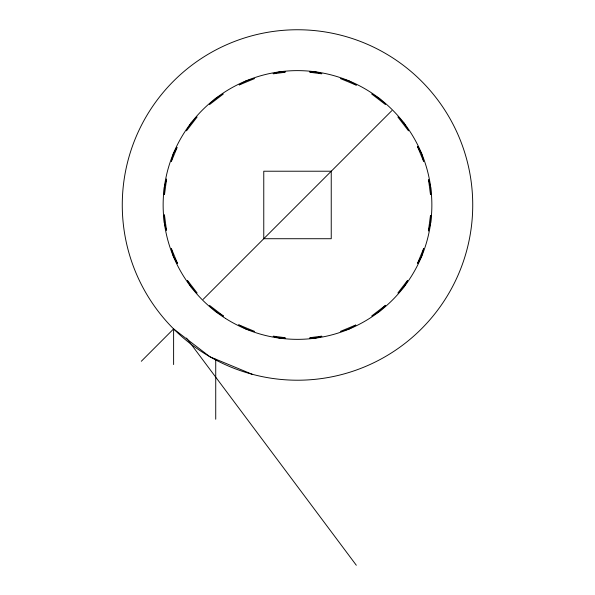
<?xml version="1.0" encoding="UTF-8"?>
<svg xmlns="http://www.w3.org/2000/svg" width="595" height="595" viewBox="0 0 595 595"><rect width="100%" height="100%" fill="white"/><g stroke="black" fill="none" stroke-linecap="round" stroke-linejoin="round"><path stroke-width="0.89" d="M164.532 194.446L166.57 178.961M428.43 231.016L430.468 215.524M166.34 179.809L164.287 187.485L164.287 194.513M171.315 161.245L173.361 153.599L176.886 147.486M423.685 248.732L421.639 256.371L417.675 263.25M428.66 230.161L430.713 222.493L430.713 215.457M171.434 161.245L177.065 147.657M417.586 263.161L423.566 248.732M407.627 280.662L404.109 286.753L397.877 292.993L407.389 280.595M141.312 361.269L173.614 328.916A175.235 175.235 0 0 1 252.116 35.73A175.235 175.235 0 0 1 466.77 250.309A175.235 175.235 0 0 1 173.614 328.916L173.614 364.557M203.148 299.337L391.852 110.633M239.205 84.825L246.055 80.868L254.578 78.585L239.294 84.914M355.795 325.145L348.945 329.102L340.422 331.385L355.706 325.056M273.135 73.602L279.933 71.787L285.221 71.779M321.865 336.368L315.067 338.191L309.779 338.191M273.261 73.817L285.109 72.263M309.891 337.715L321.739 336.153M309.727 71.779L315 71.772L321.821 73.602M285.273 338.198L280 338.198L273.179 336.376M309.861 72.255L321.702 73.817M273.298 336.16L285.139 337.715M356.524 85.256L340.392 78.57L348.886 80.846L355.765 84.81M238.476 324.721L254.608 331.4L246.114 329.132L239.235 325.16M252.176 374.262L209.909 356.762L173.614 328.916M187.633 280.624L197.146 293.015L190.928 286.805L187.395 280.691M186.503 338.049L356.316 565.25M417.66 146.69L421.617 153.54L423.677 161.208M177.34 263.28L173.383 256.43L171.323 248.762M417.571 146.779L423.551 161.215M171.449 248.762L177.429 263.198M428.653 179.779L430.706 187.418L430.706 194.476M166.347 230.198L164.294 222.56L164.294 215.502M428.549 179.839L430.468 194.416M164.413 214.646L166.451 230.139M215.732 359.172L215.732 419.23M190.891 123.225L186.495 130.833L197.124 116.984L190.891 123.225M215.68 98.413L209.47 104.631L223.318 94.003L215.68 98.413M385.53 305.339L379.32 311.557L371.682 315.975L385.53 305.339M331.237 171.219L263.764 171.219L263.764 238.721L331.237 238.721L331.237 171.219M379.268 98.376L371.652 93.98L385.508 104.608L379.268 98.376M223.348 315.99L215.732 311.601L209.492 305.361L223.348 315.99M404.072 123.165L397.854 116.955L408.482 130.811L404.072 123.165M225.602 318.489A134.358 134.358 0 0 0 431.747 210.504A134.358 134.358 0 0 0 235.151 85.97A134.358 134.358 0 0 0 225.602 318.489"/></g></svg>
